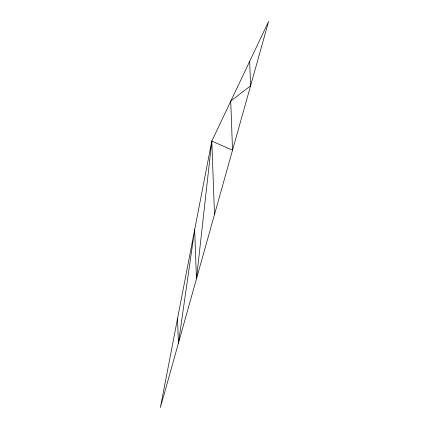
<?xml version="1.0" encoding="UTF-8"?>
<svg xmlns="http://www.w3.org/2000/svg" width="429" height="429" viewBox="0 0 429 429"><rect width="100%" height="100%" fill="white"/><g stroke="black" fill="none" stroke-linecap="round" stroke-linejoin="round"><path stroke-width="0.64" d="M249.678 61.245L250.579 85.8L230.738 101.046L232.539 150.15L211.808 141.125L196.461 278.85L194.659 229.746L211.808 141.125L268.618 21.45L160.382 407.55L194.659 229.746L178.421 343.2L177.52 318.645M211.808 141.125L214.5 214.5"/></g></svg>
